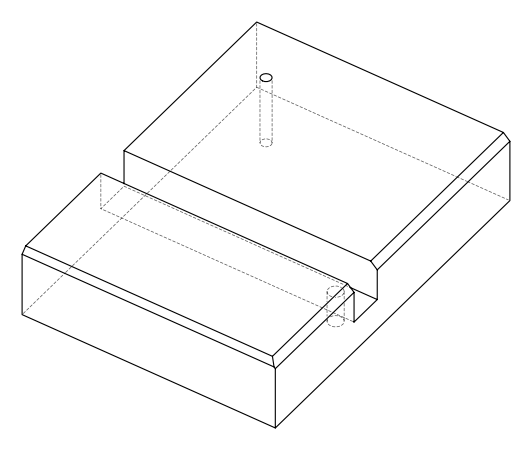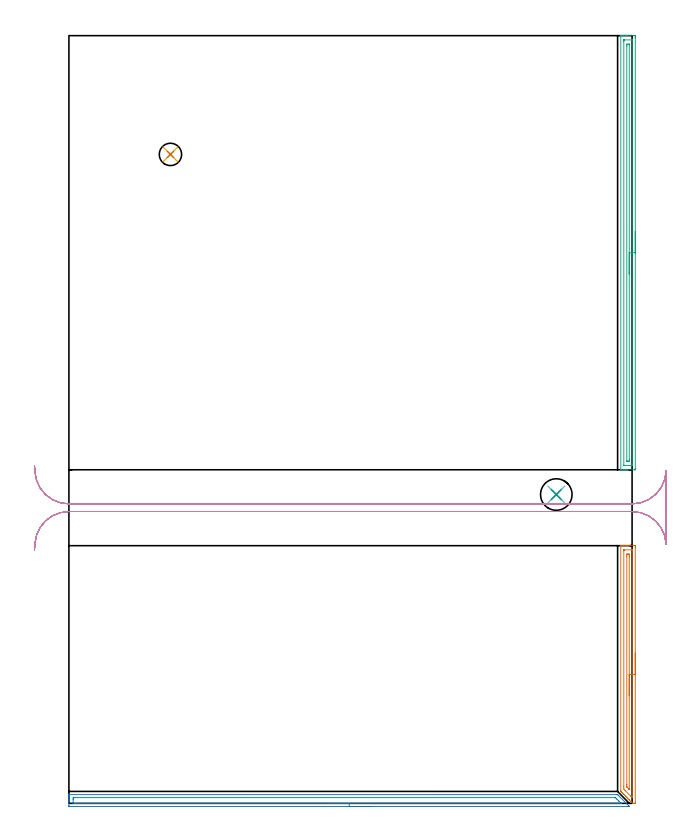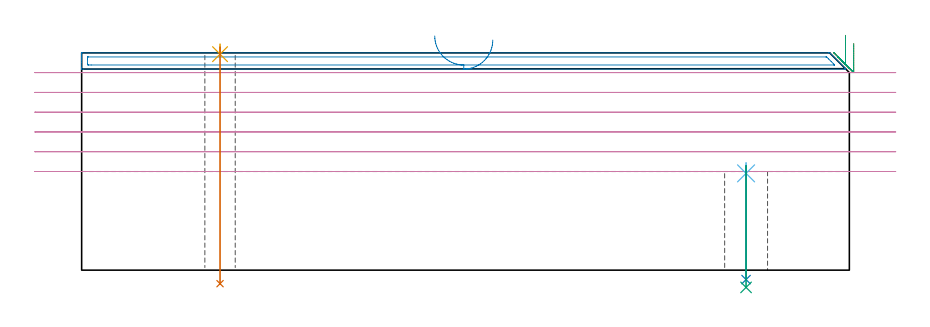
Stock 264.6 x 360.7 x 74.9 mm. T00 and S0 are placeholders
(PLAN: 9 operations, 5 tool changes, 21.3 min)
(1 AREA_MILL | FG_CHAMFER_SURFACE | UGT0205_001 | 3.03 min | 2901 mm3)
(2 AREA_MILL_1 | FG_CHAMFER_SURFACE_1 | UGT0205_001 | 4.37 min | 4074 mm3)
(3 AREA_MILL_2 | FG_CHAMFER_SURFACE_2 | UGT0205_001 | 5.08 min | 4817 mm3)
(4 MILL_RECTANGULAR_SLOT | SLOT_RECTANGULAR | UGT0201_004 | Follow Part, ap 8, ae 75% | 8.1 min | 385105 mm3)
(5 SPOT_DRILL | STEP1HOLE | NXT0321_9005460120000 | 0.03 min | 43 mm3)
(6 SPOT_DRILL_1 | STEP1HOLE_1 | NXT0321_9005460120000 | 0.04 min | 52 mm3)
(7 DRILL_THROUGH_HOLE_INTO_CENTER | STEP1HOLE | UGT0301_500 | 0.33 min | 6528 mm3)
(8 DRILL_THROUGH_HOLE_INTO_CENTER_1 | STEP1HOLE_1 | NXT0301_067 | 0.17 min | 2420 mm3)
(9 DRILL_TO_ENLARGE_THROUGH_HOLE | STEP1HOLE_1 | UGT0301_279 | 0.18 min | 3405 mm3)
(TOOL UGT0205_001 | Chamfer Mill 20 x 3 x 45 deg. | D20 FL50 Z2)
(TOOL UGT0201_004 | End Mill 32 mm | D32 FL53 Z6)
(TOOL NXT0321_9005460120000 | NC Spot Drill, 142deg, 12mm, Carbide, Uncoated | D12 PA142 FL30 Z2)
(TOOL UGT0301_500 | Carbide Drill 10.5 mm | D10.5 PA118 FL87 Z2)
(TOOL NXT0301_067 | Carbide Drill 9.6mm [860.1-0960-029A1-MM 2214] | D9.6 PA140 FL47 Z2)
(TOOL UGT0301_279 | Twist Drill 14.8 mm | D14.8 PA118 FL114 Z2)
(OP 1 AREA_MILL)
G17 G21 G94 G90
T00 M6
G54
G17 G0 G90 X266.1 Y70.55 S1061 M3
G43 Z84.9 H0
Z78.1
G94 G1 Y70.512 Z77.228 F250.
Y70.398 Z76.364
Y70.209 Z75.512
Y69.947 Z74.68
Y69.613 Z73.874
Y69.21 Z73.1
Y68.741 Z72.364
Y68.21 Z71.672
Y67.621 Z71.029
Y66.978 Z70.44
Y66.286 Z69.908
Y65.55 Z69.44
Y64.776 Z69.037
Y63.97 Z68.703
Y63.138 Z68.441
Y62.286 Z68.252
Y61.422 Z68.138
Y60.55 Z68.1
Y0.456
X266.099 Y0.184 Z68.102
X266.093 Y0.013 Z68.103
X266.091 Y0.004 Z68.105
X265.937 Y0.001 Z68.258
X265.758 Y0. Z68.436
X265.038 Z69.162
X264.9 Z69.3
X264.12 Y0.78 Z70.08
X264.01 Y0.888 Z70.187
X263.97 Y0.93 Z70.228
X263.303 Y1.597 Z70.897
X263.137 Y1.762 Z71.06
X262.486 Y2.414 Z71.714
X262.263 Y2.635 Z71.933
X261.669 Y3.231 Z72.531
X261.585 Y3.314 Z72.614
X261.39 Y3.509 Z72.807
X260.852 Y4.048 Z73.348
X260.516 Y4.382 Z73.68
X260.035 Y4.865 Z74.165
X259.796 Y5.103 Z74.402
X259.642 Y5.256 Z74.553
X259.403 Y5.498 Z74.795
X259.306 Y5.598 Z74.892
X259.3 Y5.997 Z74.9
Y120.916
X259.302 Y121.09 Z74.888
X259.439 Y121.097 Z74.754
X259.582 Y121.1 Z74.618
X259.796 Z74.404
X260.516 Z73.679
X261.749 Z72.447
X263.137 Z71.059
X263.754 Z70.442
X265.501 Z68.696
X265.758 Y121.096 Z68.439
X266.093 Y121.09 Z68.104
X266.097 Y120.816 Z68.102
X266.099 Y120.469 Z68.101
X266.1 Y120.118 Z68.1
Y60.55
X264.686 Z69.514
X264.685 Y3.314 Z69.515
X264.681 Y2.759 Z69.519
X264.679 Y2.702 Z69.521
X264.676 Y2.686 Z69.524
X264.635 Y2.724 Z69.565
X264.44 Y2.914 Z69.76
X264.035 Y3.314 Z70.165
X261.354 Y5.997 Z72.846
X260.721 Y6.681 Z73.479
X260.714 Y7.786 Z73.486
X260.715 Y118.68 Z73.485
X260.717 Y119.025 Z73.483
X260.718 Y119.068 Z73.482
X260.72 Y119.083 Z73.48
X260.734 Y119.09 Z73.466
X260.843 Y119.095 Z73.357
X260.98 Y119.099 Z73.22
X264.474 Z69.726
X264.636 Y119.096 Z69.564
X264.67 Y119.092 Z69.53
X264.679 Y119.088 Z69.521
X264.681 Y119.076 Z69.519
X264.684 Y119.039 Z69.516
X264.685 Y118.883 Z69.515
X264.686 Y118.68 Z69.514
Y60.55
X263.272 Z70.928
X263.271 Y6.892 Z70.929
X263.27 Y6.755 Z70.93
X263.266 Y6.616 Z70.934
X263.263 Y6.548 Z70.937
X263.213 Y6.593 Z70.987
X263.137 Y6.665 Z71.063
X262.909 Y6.892 Z71.291
X262.263 Y7.547 Z71.937
X262.148 Y7.667 Z72.052
X262.135 Y7.786 Z72.065
X262.133 Y7.919 Z72.067
X262.129 Y8.68 Z72.071
X262.128 Y8.818 Z72.072
Y116.135
X262.13 Y116.891 Z72.07
X262.132 Y117.026 Z72.068
X262.135 Y117.072 Z72.065
X262.141 Y117.09 Z72.059
X262.162 Y117.092 Z72.038
X262.263 Y117.096 Z71.937
X262.934 Y117.099 Z71.266
X263.137 Y117.097 Z71.063
X263.204 Y117.094 Z70.996
X263.253 Y117.09 Z70.947
X263.264 Y117.028 Z70.936
X263.268 Y116.891 Z70.932
X263.27 Y116.755 Z70.93
X263.271 Y115.997 Z70.929
X263.272 Y115.859 Z70.928
Y60.55
Y59.678 Z70.967
Y58.813 Z71.08
Y57.962 Z71.269
Y57.13 Z71.532
Y56.324 Z71.865
Y55.55 Z72.268
Y54.814 Z72.737
Y54.122 Z73.268
Y53.479 Z73.857
Y52.89 Z74.501
Y52.358 Z75.193
Y51.89 Z75.928
Y51.487 Z76.702
Y51.153 Z77.508
Y50.891 Z78.34
Y50.702 Z79.192
Y50.588 Z80.057
Y50.55 Z80.928
G0 Z84.9
M5
M2
(OP 2 AREA_MILL_1)
G17 G21 G94 G90
T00 M6
G54
G17 G0 G90 X141.7 Y-1.5 S1061 M3
G43 Z84.9 H0
Z79.3
G94 G1 X141.662 Z78.428 F250.
X141.548 Z77.563
X141.359 Z76.712
X141.097 Z75.88
X140.763 Z75.074
X140.36 Z74.3
X139.892 Z73.564
X139.36 Z72.872
X138.771 Z72.229
X138.128 Z71.64
X137.436 Z71.108
X136.7 Z70.64
X135.926 Z70.237
X135.12 Z69.903
X134.288 Z69.641
X133.437 Z69.452
X132.572 Z69.338
X131.7 Z69.3
X0.597 Y-1.499 Z69.301
X0.029 Y-1.493 Z69.303
X0.007 Y-1.491 Z69.305
X0. Y-0.926 Z69.87
Y0.855 Z71.649
Y1.443 Z72.24
Y1.745 Z72.541
Y2.334 Z73.13
Y2.635 Z73.43
Y3.239 Z74.038
Y3.711 Z74.51
X0.007 Y4.058 Z74.85
X0.01 Y4.097 Z74.888
X0.151 Y4.1 Z74.9
X257.452
X257.795 Y4.098 Z74.888
X258.048 Y3.853 Z74.652
X263.1 Y-1.2 Z69.599
X263.398 Y-1.498 Z69.3
X263.273 Y-1.5
X131.7
Y-0.086 Z70.714
X3.273
X2.428 Y-0.082 Z70.718
X2.381 Y-0.079 Z70.721
X2.01 Y-0.035 Z70.765
X2.003 Y0.342 Z71.142
X2. Y1.745 Z72.545
X2.001 Y2.124 Z72.924
X2.008 Y2.635 Z73.435
X2.01 Y2.676 Z73.476
X2.179 Y2.682 Z73.482
X2.28 Y2.685 Z73.485
X256.56
X256.61 Y2.684 Z73.484
X256.711 Y2.68 Z73.48
X256.763 Y2.676 Z73.476
X256.779 Y2.664 Z73.464
X256.812 Y2.635 Z73.435
X257.452 Y1.998 Z72.798
X258.344 Y1.107 Z71.907
X259.236 Y0.215 Z71.015
X259.483 Y-0.035 Z70.765
X259.516 Y-0.073 Z70.727
X259.518 Y-0.077 Z70.723
X259.503 Y-0.079 Z70.721
X259.437 Y-0.083 Z70.717
X259.337 Y-0.085 Z70.715
X259.286 Y-0.086 Z70.714
X131.7
X130.828 Z70.752
X129.964 Z70.866
X129.112 Z71.055
X128.28 Z71.317
X127.474 Z71.651
X126.7 Z72.054
X125.964 Z72.523
X125.272 Z73.054
X124.629 Z73.643
X124.04 Z74.286
X123.509 Z74.978
X123.04 Z75.714
X122.637 Z76.488
X122.303 Z77.294
X122.041 Z78.126
X121.852 Z78.978
X121.738 Z79.843
X121.7 Z80.714
G0 Z84.9
M5
M2
(OP 3 AREA_MILL_2)
G17 G21 G94 G90
T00 M6
G54
G17 G0 G90 X266.1 Y268.7 S1061 M3
G43 Z84.9 H0
Z78.1
G94 G1 Y268.662 Z77.228 F250.
Y268.548 Z76.364
Y268.359 Z75.512
Y268.097 Z74.68
Y267.763 Z73.874
Y267.36 Z73.1
Y266.892 Z72.364
Y266.36 Z71.672
Y265.771 Z71.029
Y265.128 Z70.44
Y264.436 Z69.908
Y263.7 Z69.44
Y262.926 Z69.037
Y262.12 Z68.703
Y261.288 Z68.441
Y260.436 Z68.252
Y259.572 Z68.138
Y258.7 Z68.1
Y157.317
X266.098 Y156.969 Z68.101
X266.093 Y156.71 Z68.104
X265.758 Y156.7 Z68.439
X262.263 Z71.931
X261.722 Z72.475
X261.39 Z72.806
X260.848 Z73.348
X260.516 Z73.679
X259.56 Z74.639
X259.43 Z74.762
X259.409 Y156.701 Z74.783
X259.302 Y156.71 Z74.888
X259.3 Y156.87 Z74.9
Y360.53
X259.302 Y360.69 Z74.888
X259.429 Y360.698 Z74.763
X259.56 Y360.7 Z74.639
X259.851 Z74.348
X260.516 Z73.679
X261.722 Z72.475
X262.263 Z71.931
X265.487 Z68.71
X265.758 Y360.697 Z68.439
X266.093 Y360.69 Z68.104
X266.098 Y360.431 Z68.101
X266.1 Y360.083 Z68.1
Y359.734
Y258.7
X264.686 Z69.514
Y159.306
X264.685 Y159.103 Z69.515
X264.68 Y158.758 Z69.52
X264.679 Y158.719 Z69.521
X264.671 Y158.71 Z69.529
X264.641 Y158.707 Z69.559
X264.536 Y158.702 Z69.664
X264.404 Y158.7 Z69.796
X260.91 Z73.29
X260.762 Y158.703 Z73.438
X260.732 Y158.706 Z73.468
X260.722 Y158.71 Z73.478
X260.72 Y158.718 Z73.48
X260.717 Y158.753 Z73.483
X260.715 Y158.9 Z73.485
X260.714 Y358.094 Z73.486
X260.716 Y358.297 Z73.485
X260.72 Y358.642 Z73.48
X260.721 Y358.681 Z73.479
X260.729 Y358.69 Z73.471
X260.759 Y358.693 Z73.441
X260.864 Y358.698 Z73.336
X260.996 Y358.7 Z73.204
X264.49 Z69.71
X264.638 Y358.697 Z69.562
X264.668 Y358.694 Z69.532
X264.678 Y358.69 Z69.522
X264.68 Y358.682 Z69.52
X264.683 Y358.647 Z69.517
X264.685 Y358.5 Z69.515
X264.686 Y258.7 Z69.514
X263.272 Z70.928
X263.271 Y161.645 Z70.929
X263.269 Y160.89 Z70.931
X263.267 Y160.756 Z70.933
X263.265 Y160.715 Z70.935
X263.229 Y160.71 Z70.971
X263.137 Y160.707 Z71.063
X262.448 Y160.701 Z71.752
X262.263 Y160.702 Z71.937
X262.202 Y160.705 Z71.998
X262.154 Y160.71 Z72.046
X262.135 Y160.72 Z72.065
X262.133 Y160.752 Z72.067
X262.13 Y160.89 Z72.07
X262.129 Y161.027 Z72.071
Y355.755
X262.131 Y356.51 Z72.069
X262.133 Y356.644 Z72.067
X262.135 Y356.685 Z72.065
X262.171 Y356.69 Z72.029
X262.263 Y356.693 Z71.937
X262.952 Y356.699 Z71.248
X263.137 Y356.698 Z71.063
X263.198 Y356.695 Z71.002
X263.246 Y356.69 Z70.954
X263.265 Y356.68 Z70.935
X263.266 Y356.647 Z70.934
X263.27 Y356.51 Z70.93
X263.271 Y356.373 Z70.929
X263.272 Y258.7 Z70.928
Y257.828 Z70.967
Y256.964 Z71.08
Y256.112 Z71.269
Y255.28 Z71.532
Y254.474 Z71.865
Y253.7 Z72.268
Y252.964 Z72.737
Y252.272 Z73.268
Y251.629 Z73.857
Y251.04 Z74.501
Y250.508 Z75.193
Y250.04 Z75.928
Y249.637 Z76.702
Y249.303 Z77.508
Y249.041 Z78.34
Y248.852 Z79.192
Y248.738 Z80.057
Y248.7 Z80.928
G0 Z84.9
M5
M2
(OP 4 MILL_RECTANGULAR_SLOT)
G17 G21 G94 G90
T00 M6
G54
G17 G0 G90 X-16.154 Y119.085 S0 M3
G43 Z84.9 H0
Z68.083
G94 G1 X-15.97 Y122.079 F250.
G2 X0. Y137.1 R16. F500.
G1 X264.6
G2 X280.59 Y121.666 R16.
G1 Y156.134
G2 X264.6 Y140.7 R16.
G1 X0.
G2 X-15.97 Y155.721 R16.
G1 X-16.154 Y158.715 F250.
G0 Y119.085 Z61.267
G1 X-15.97 Y122.079
G2 X0. Y137.1 R16. F500.
G1 X264.6
G2 X280.59 Y121.666 R16.
G1 Y156.134
G2 X264.6 Y140.7 R16.
G1 X0.
G2 X-15.97 Y155.721 R16.
G1 X-16.154 Y158.715 F250.
G0 Y119.085 Z54.45
G1 X-15.97 Y122.079
G2 X0. Y137.1 R16. F500.
G1 X264.6
G2 X280.59 Y121.666 R16.
G1 Y156.134
G2 X264.6 Y140.7 R16.
G1 X0.
G2 X-15.97 Y155.721 R16.
G1 X-16.154 Y158.715 F250.
G0 Y119.085 Z47.633
G1 X-15.97 Y122.079
G2 X0. Y137.1 R16. F500.
G1 X264.6
G2 X280.59 Y121.666 R16.
G1 Y156.134
G2 X264.6 Y140.7 R16.
G1 X0.
G2 X-15.97 Y155.721 R16.
G1 X-16.154 Y158.715 F250.
G0 Y119.085 Z40.817
G1 X-15.97 Y122.079
G2 X0. Y137.1 R16. F500.
G1 X264.6
G2 X280.59 Y121.666 R16.
G1 Y156.134
G2 X264.6 Y140.7 R16.
G1 X0.
G2 X-15.97 Y155.721 R16.
G1 X-16.154 Y158.715 F250.
G0 Y119.085 Z34.
G1 X-15.97 Y122.079
G2 X0. Y137.1 R16. F500.
G1 X264.6
G2 X280.59 Y121.666 R16.
G1 Y156.134
G2 X264.6 Y140.7 R16.
G1 X0.
G2 X-15.97 Y155.721 R16.
G1 X-16.154 Y158.715 F250.
G0 Z84.9
M5
M2
(OP 5 SPOT_DRILL)
G17 G21 G94 G90
T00 M6
G54
G17 G0 G90 X47.7 Y304.9 S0 M3
G43 Z84.9 H0
G94 G81 G98 Z74.448 F250. R77.9
G80
M5
M2
(OP 6 SPOT_DRILL_1)
G17 G21 G94 G90
T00 M6
G54
G17 G0 G90 X229. Y145.1 S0 M3
G43 Z84.9 H0
G94 G81 G98 Z33.363 F250. R37.
G80
M5
M2
(OP 7 DRILL_THROUGH_HOLE_INTO_CENTER)
G17 G21 G94 G90
T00 M6
G54
G17 G0 G90 X47.7 Y304.9 S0 M3
G43 Z84.9 H0
G94 G73 G98 Z-4.655 F250. Q9.944 R76.9
G80
M5
M2
(OP 8 DRILL_THROUGH_HOLE_INTO_CENTER_1)
G17 G21 G94 G90
T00 M6
G54
G17 G0 G90 X229. Y145.1 S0 M3
G43 Z84.9 H1
G94 G73 G98 Z-3.247 F250. Q9.312 R36.
G80
M5
M2
(OP 9 DRILL_TO_ENLARGE_THROUGH_HOLE)
G17 G21 G94 G90
T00 M6
G54
G17 G0 G90 X229. Y145.1 S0 M3
G43 Z84.9 H0
G94 G81 G98 Z-5.946 F250. R36.
G80
M5
M2
